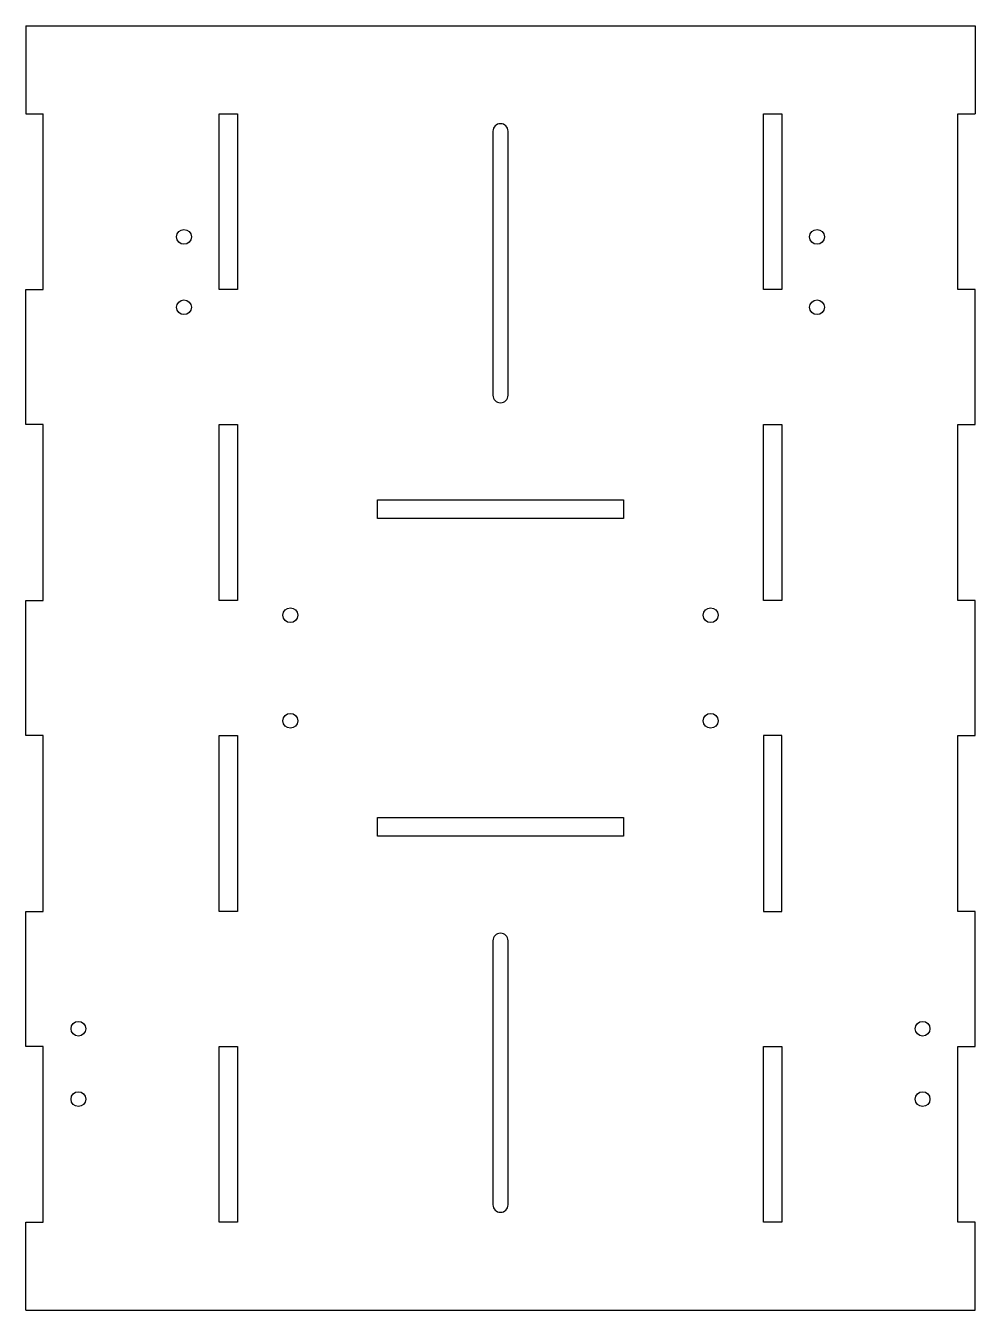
# Model space of a CAD drawing. Header units: millimetres. Extents: x -135 to 135, y -182 to 182.
import ezdxf

# ---------------------------------------------------------------- set-up
doc = ezdxf.new("R2010")
doc.units = ezdxf.units.MM
doc.layers.add('Sketch', color=7, linetype='CONTINUOUS')

msp = doc.modelspace()

# ---------------------------------------------------------------- linework, layer by layer
at = {"layer": 'Sketch'}
for p, q in [((-135, 182.5), (-135, 157.5)), ((-135, 182.5), (135, 182.5)), ((135, 182.5), (135, 157.5)), ((-135, 157.5), (-130, 157.5)), ((-130, 107.5), (-130, 157.5)), ((-80, 157.5), (-74.75, 157.5)), ((-80, 107.5), (-80, 157.5)), ((-74.75, 157.5), (-74.75, 107.5)), ((74.75, 107.5), (74.75, 157.5)), ((74.75, 157.5), (80, 157.5)), ((80, 157.5), (80, 107.5)), ((130, 157.5), (135, 157.5)), ((130, 107.5), (130, 157.5)), ((-2.15, 152.5), (-2.15, 77.5)), ((2.15, 77.5), (2.15, 152.5)), ((-135, 69.1667), (-135, 107.5)), ((-135, 107.5), (-130, 107.5)), ((-74.75, 107.5), (-80, 107.5)), ((80, 107.5), (74.75, 107.5)), ((135, 107.5), (130, 107.5)), ((135, 69.1667), (135, 107.5)), ((-130, 69.1667), (-135, 69.1667)), ((-130, 19.1667), (-130, 69.1667)), ((-80, 69.1667), (-74.75, 69.1667)), ((-80, 19.1667), (-80, 69.1667)), ((-74.75, 69.1667), (-74.75, 19.1667)), ((74.75, 19.1667), (74.75, 69.1667)), ((74.75, 69.1667), (80, 69.1667)), ((80, 69.1667), (80, 19.1667)), ((130, 69.1667), (135, 69.1667)), ((130, 19.1667), (130, 69.1667)), ((-35, 47.75), (35, 47.75)), ((-35, 42.5), (-35, 47.75)), ((35, 47.75), (35, 42.5)), ((35, 42.5), (-35, 42.5)), ((-135, -19.1667), (-135, 19.1667)), ((-135, 19.1667), (-130, 19.1667)), ((-74.75, 19.1667), (-80, 19.1667)), ((80, 19.1667), (74.75, 19.1667)), ((135, 19.1667), (130, 19.1667)), ((135, -19.1667), (135, 19.1667)), ((-130, -19.1667), (-135, -19.1667)), ((-130, -69.1667), (-130, -19.1667)), ((-80, -19.1667), (-74.75, -19.1667)), ((-80, -69.1667), (-80, -19.1667)), ((-74.75, -19.1667), (-74.75, -69.1667)), ((80, -19.1667), (74.75, -19.1667)), ((74.75, -19.1667), (74.75, -69.1667)), ((80, -69.1667), (80, -19.1667)), ((130, -19.1667), (135, -19.1667)), ((130, -69.1667), (130, -19.1667)), ((-35, -42.5), (35, -42.5)), ((-35, -47.75), (-35, -42.5)), ((35, -42.5), (35, -47.75)), ((35, -47.75), (-35, -47.75)), ((-135, -107.5), (-135, -69.1667)), ((-135, -69.1667), (-130, -69.1667)), ((-74.75, -69.1667), (-80, -69.1667)), ((74.75, -69.1667), (80, -69.1667)), ((135, -69.1667), (130, -69.1667)), ((135, -107.5), (135, -69.1667)), ((-2.15, -77.5), (-2.15, -152.5)), ((2.15, -152.5), (2.15, -77.5)), ((-130, -107.5), (-135, -107.5)), ((-130, -157.5), (-130, -107.5)), ((-80, -107.5), (-74.75, -107.5)), ((-80, -157.5), (-80, -107.5)), ((-74.75, -107.5), (-74.75, -157.5)), ((74.75, -107.5), (80, -107.5)), ((74.75, -157.5), (74.75, -107.5)), ((80, -107.5), (80, -157.5)), ((130, -107.5), (135, -107.5)), ((130, -157.5), (130, -107.5)), ((-135, -182.5), (-135, -157.5)), ((-135, -157.5), (-130, -157.5)), ((-74.75, -157.5), (-80, -157.5)), ((80, -157.5), (74.75, -157.5)), ((135, -157.5), (130, -157.5)), ((135, -182.5), (135, -157.5)), ((-135, -182.5), (135, -182.5))]:
    msp.add_line(p, q, dxfattribs=at)
for centre in [(-90, 122.5), (90, 122.5), (-90, 102.5), (90, 102.5), (-59.75, 15), (59.75, 15), (-59.75, -15), (59.75, -15), (-120, -102.5), (120, -102.5), (-120, -122.5), (120, -122.5)]:
    msp.add_circle(centre, 2.1, dxfattribs=at)
for centre, start, end in [((0, 152.5), 0, 180), ((0, 77.5), 180, 0), ((0, -77.5), 0, 180), ((0, -152.5), -180, 0)]:
    msp.add_arc(centre, 2.15, start, end, dxfattribs=at)

doc.saveas('drawing.dxf')
